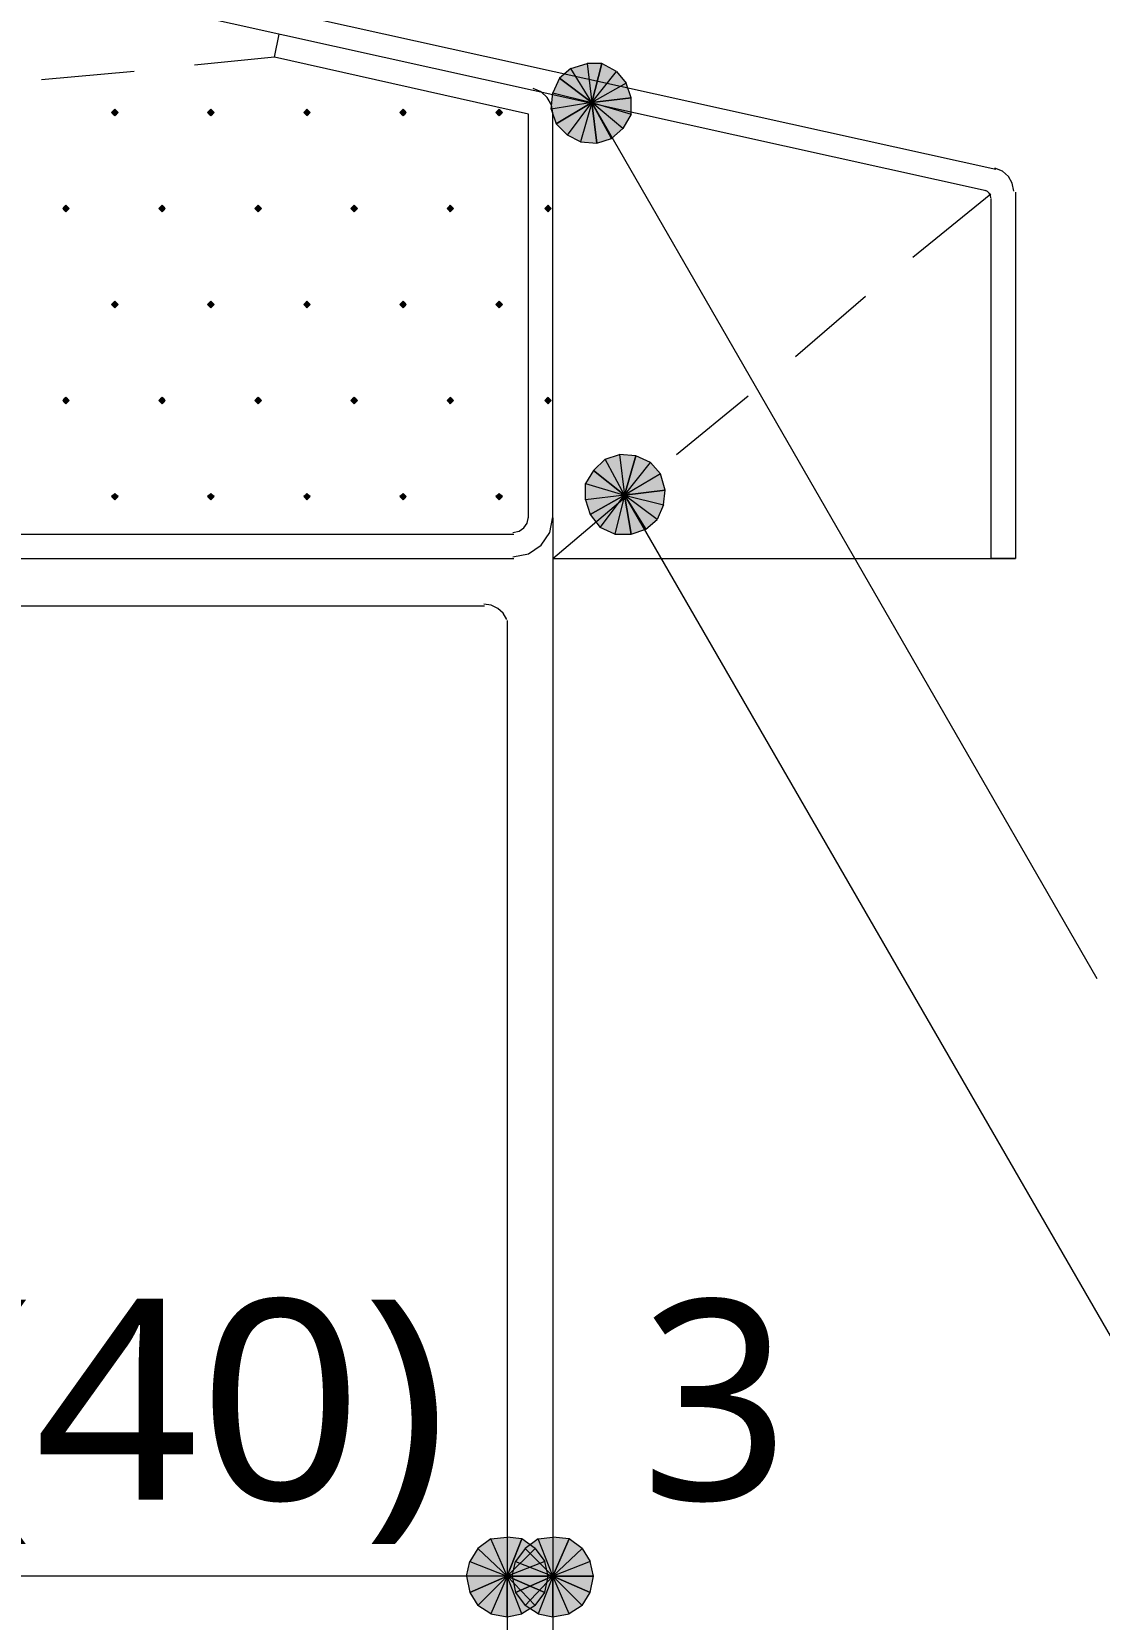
# Model space of a CAD drawing. Header units: millimetres. Extents: x 0 to 420, y 0 to 297.
# Drawn here: x 339.47 to 353.35, y 237.14 to 257.78 of the extents above; entities that cross this region are included whole.
import ezdxf
from ezdxf.enums import TextEntityAlignment as Align

# ---------------------------------------------------------------- set-up
doc = ezdxf.new("R2010")
doc.units = ezdxf.units.MM
doc.styles.add('kst32b', font='NotoSansJP-Variable.ttf')

msp = doc.modelspace()

# ---------------------------------------------------------------- hatches: boundary and pattern name
h = msp.add_hatch(color=7)
h.paths.add_polyline_path([(346.879, 257.365), (346.689, 257.365), (346.752, 256.857), (346.879, 257.365)])
h.paths.add_polyline_path([(346.689, 257.365), (346.752, 256.857), (346.477, 257.302), (346.689, 257.365)])
h.paths.add_polyline_path([(346.752, 256.857), (346.477, 257.302), (346.329, 257.175), (346.752, 256.857)])
h = msp.add_hatch(color=7)
h.paths.add_polyline_path([(347.26, 256.921), (347.197, 257.112), (346.752, 256.857), (347.26, 256.921)])
h.paths.add_polyline_path([(347.197, 257.112), (346.752, 256.857), (347.07, 257.26), (347.197, 257.112)])
h.paths.add_polyline_path([(346.752, 256.857), (347.07, 257.26), (346.879, 257.365), (346.752, 256.857)])
h = msp.add_hatch(color=7)
h.paths.add_polyline_path([(346.329, 257.175), (346.244, 256.984), (346.752, 256.857), (346.329, 257.175)])
h.paths.add_polyline_path([(346.244, 256.984), (346.752, 256.857), (346.223, 256.773), (346.244, 256.984)])
h.paths.add_polyline_path([(346.752, 256.857), (346.223, 256.773), (346.287, 256.582), (346.752, 256.857)])
h = msp.add_hatch(color=7)
h.paths.add_polyline_path([(347.006, 256.392), (347.154, 256.519), (346.752, 256.857), (347.006, 256.392)])
h.paths.add_polyline_path([(347.154, 256.519), (346.752, 256.857), (347.26, 256.709), (347.154, 256.519)])
h.paths.add_polyline_path([(346.752, 256.857), (347.26, 256.709), (347.26, 256.921), (346.752, 256.857)])
for points in [[(340.551, 256.773), (340.529, 256.752), (340.508, 256.73), (340.529, 256.709), (340.551, 256.688), (340.572, 256.709), (340.593, 256.73), (340.572, 256.752), (340.551, 256.773)], [(341.799, 256.773), (341.778, 256.752), (341.757, 256.73), (341.778, 256.709), (341.799, 256.688), (341.821, 256.709), (341.842, 256.73), (341.821, 256.752), (341.799, 256.773)], [(343.048, 256.773), (343.027, 256.752), (343.006, 256.73), (343.027, 256.709), (343.048, 256.688), (343.069, 256.709), (343.091, 256.73), (343.069, 256.752), (343.048, 256.773)], [(344.297, 256.773), (344.276, 256.752), (344.255, 256.73), (344.276, 256.709), (344.297, 256.688), (344.318, 256.709), (344.339, 256.73), (344.318, 256.752), (344.297, 256.773)], [(345.546, 256.773), (345.525, 256.752), (345.504, 256.73), (345.525, 256.709), (345.546, 256.688), (345.567, 256.709), (345.588, 256.73), (345.567, 256.752), (345.546, 256.773)], [(346.816, 256.328), (347.006, 256.392), (346.752, 256.857), (346.816, 256.328)], [(339.916, 255.524), (339.894, 255.503), (339.873, 255.482), (339.894, 255.46), (339.916, 255.439), (339.937, 255.46), (339.958, 255.482), (339.937, 255.503), (339.916, 255.524)], [(341.164, 255.524), (341.143, 255.503), (341.122, 255.482), (341.143, 255.46), (341.164, 255.439), (341.186, 255.46), (341.207, 255.482), (341.186, 255.503), (341.164, 255.524)], [(342.413, 255.524), (342.392, 255.503), (342.371, 255.482), (342.392, 255.46), (342.413, 255.439), (342.434, 255.46), (342.455, 255.482), (342.434, 255.503), (342.413, 255.524)], [(343.662, 255.524), (343.641, 255.503), (343.62, 255.482), (343.641, 255.46), (343.662, 255.439), (343.683, 255.46), (343.704, 255.482), (343.683, 255.503), (343.662, 255.524)], [(344.911, 255.524), (344.89, 255.503), (344.869, 255.482), (344.89, 255.46), (344.911, 255.439), (344.932, 255.46), (344.953, 255.482), (344.932, 255.503), (344.911, 255.524)], [(346.181, 255.524), (346.16, 255.503), (346.138, 255.482), (346.16, 255.46), (346.181, 255.439), (346.202, 255.46), (346.223, 255.482), (346.202, 255.503), (346.181, 255.524)], [(340.551, 254.275), (340.529, 254.254), (340.508, 254.233), (340.529, 254.212), (340.551, 254.19), (340.572, 254.212), (340.593, 254.233), (340.572, 254.254), (340.551, 254.275)], [(341.799, 254.275), (341.778, 254.254), (341.757, 254.233), (341.778, 254.212), (341.799, 254.19), (341.821, 254.212), (341.842, 254.233), (341.821, 254.254), (341.799, 254.275)], [(343.048, 254.275), (343.027, 254.254), (343.006, 254.233), (343.027, 254.212), (343.048, 254.19), (343.069, 254.212), (343.091, 254.233), (343.069, 254.254), (343.048, 254.275)], [(344.297, 254.275), (344.276, 254.254), (344.255, 254.233), (344.276, 254.212), (344.297, 254.19), (344.318, 254.212), (344.339, 254.233), (344.318, 254.254), (344.297, 254.275)], [(345.546, 254.275), (345.525, 254.254), (345.504, 254.233), (345.525, 254.212), (345.546, 254.19), (345.567, 254.212), (345.588, 254.233), (345.567, 254.254), (345.546, 254.275)], [(339.916, 253.026), (339.894, 253.005), (339.873, 252.984), (339.894, 252.963), (339.916, 252.942), (339.937, 252.963), (339.958, 252.984), (339.937, 253.005), (339.916, 253.026)], [(341.164, 253.026), (341.143, 253.005), (341.122, 252.984), (341.143, 252.963), (341.164, 252.942), (341.186, 252.963), (341.207, 252.984), (341.186, 253.005), (341.164, 253.026)], [(342.413, 253.026), (342.392, 253.005), (342.371, 252.984), (342.392, 252.963), (342.413, 252.942), (342.434, 252.963), (342.455, 252.984), (342.434, 253.005), (342.413, 253.026)], [(343.662, 253.026), (343.641, 253.005), (343.62, 252.984), (343.641, 252.963), (343.662, 252.942), (343.683, 252.963), (343.704, 252.984), (343.683, 253.005), (343.662, 253.026)], [(344.911, 253.026), (344.89, 253.005), (344.869, 252.984), (344.89, 252.963), (344.911, 252.942), (344.932, 252.963), (344.953, 252.984), (344.932, 253.005), (344.911, 253.026)], [(346.181, 253.026), (346.16, 253.005), (346.138, 252.984), (346.16, 252.963), (346.181, 252.942), (346.202, 252.963), (346.223, 252.984), (346.202, 253.005), (346.181, 253.026)], [(340.551, 251.778), (340.529, 251.756), (340.508, 251.735), (340.529, 251.714), (340.551, 251.693), (340.572, 251.714), (340.593, 251.735), (340.572, 251.756), (340.551, 251.778)], [(341.799, 251.778), (341.778, 251.756), (341.757, 251.735), (341.778, 251.714), (341.799, 251.693), (341.821, 251.714), (341.842, 251.735), (341.821, 251.756), (341.799, 251.778)], [(343.048, 251.778), (343.027, 251.756), (343.006, 251.735), (343.027, 251.714), (343.048, 251.693), (343.069, 251.714), (343.091, 251.735), (343.069, 251.756), (343.048, 251.778)], [(344.297, 251.778), (344.276, 251.756), (344.255, 251.735), (344.276, 251.714), (344.297, 251.693), (344.318, 251.714), (344.339, 251.735), (344.318, 251.756), (344.297, 251.778)], [(345.546, 251.778), (345.525, 251.756), (345.504, 251.735), (345.525, 251.714), (345.546, 251.693), (345.567, 251.714), (345.588, 251.735), (345.567, 251.756), (345.546, 251.778)], [(347.26, 251.248), (347.451, 251.312), (347.176, 251.756), (347.26, 251.248)], [(346.138, 237.49), (346.181, 237.702), (345.652, 237.702), (346.138, 237.49)], [(346.731, 237.49), (346.773, 237.702), (346.244, 237.702), (346.731, 237.49)]]:
    msp.add_hatch(color=7).paths.add_polyline_path(points)
h = msp.add_hatch(color=7)
h.paths.add_polyline_path([(346.287, 256.582), (346.435, 256.434), (346.752, 256.857), (346.287, 256.582)])
h.paths.add_polyline_path([(346.435, 256.434), (346.752, 256.857), (346.604, 256.349), (346.435, 256.434)])
h.paths.add_polyline_path([(346.752, 256.857), (346.604, 256.349), (346.816, 256.328), (346.752, 256.857)])
h = msp.add_hatch(color=7)
h.paths.add_polyline_path([(347.324, 252.264), (347.112, 252.285), (347.176, 251.756), (347.324, 252.264)])
h.paths.add_polyline_path([(347.112, 252.285), (347.176, 251.756), (346.922, 252.222), (347.112, 252.285)])
h.paths.add_polyline_path([(347.176, 251.756), (346.922, 252.222), (346.773, 252.074), (347.176, 251.756)])
h = msp.add_hatch(color=7)
h.paths.add_polyline_path([(347.705, 251.82), (347.641, 252.031), (347.176, 251.756), (347.705, 251.82)])
h.paths.add_polyline_path([(347.641, 252.031), (347.176, 251.756), (347.514, 252.18), (347.641, 252.031)])
h.paths.add_polyline_path([(347.176, 251.756), (347.514, 252.18), (347.324, 252.264), (347.176, 251.756)])
h = msp.add_hatch(color=7)
h.paths.add_polyline_path([(346.773, 252.074), (346.668, 251.904), (347.176, 251.756), (346.773, 252.074)])
h.paths.add_polyline_path([(346.668, 251.904), (347.176, 251.756), (346.668, 251.693), (346.668, 251.904)])
h.paths.add_polyline_path([(347.176, 251.756), (346.668, 251.693), (346.731, 251.502), (347.176, 251.756)])
h = msp.add_hatch(color=7)
h.paths.add_polyline_path([(346.731, 251.502), (346.858, 251.333), (347.176, 251.756), (346.731, 251.502)])
h.paths.add_polyline_path([(346.858, 251.333), (347.176, 251.756), (347.049, 251.248), (346.858, 251.333)])
h.paths.add_polyline_path([(347.176, 251.756), (347.049, 251.248), (347.26, 251.248), (347.176, 251.756)])
h = msp.add_hatch(color=7)
h.paths.add_polyline_path([(347.451, 251.312), (347.599, 251.439), (347.176, 251.756), (347.451, 251.312)])
h.paths.add_polyline_path([(347.599, 251.439), (347.176, 251.756), (347.684, 251.629), (347.599, 251.439)])
h.paths.add_polyline_path([(347.176, 251.756), (347.684, 251.629), (347.705, 251.82), (347.176, 251.756)])
h = msp.add_hatch(color=7)
h.paths.add_polyline_path([(345.842, 238.188), (345.652, 238.21), (345.652, 237.702), (345.842, 238.188)])
h.paths.add_polyline_path([(345.652, 238.21), (345.652, 237.702), (345.44, 238.188), (345.652, 238.21)])
h.paths.add_polyline_path([(345.652, 237.702), (345.44, 238.188), (345.271, 238.062), (345.652, 237.702)])
h = msp.add_hatch(color=7)
h.paths.add_polyline_path([(346.181, 237.702), (346.138, 237.892), (345.652, 237.702), (346.181, 237.702)])
h.paths.add_polyline_path([(346.138, 237.892), (345.652, 237.702), (346.012, 238.062), (346.138, 237.892)])
h.paths.add_polyline_path([(345.652, 237.702), (346.012, 238.062), (345.842, 238.188), (345.652, 237.702)])
h = msp.add_hatch(color=7)
h.paths.add_polyline_path([(346.456, 238.188), (346.244, 238.21), (346.244, 237.702), (346.456, 238.188)])
h.paths.add_polyline_path([(346.244, 238.21), (346.244, 237.702), (346.054, 238.188), (346.244, 238.21)])
h.paths.add_polyline_path([(346.244, 237.702), (346.054, 238.188), (345.885, 238.062), (346.244, 237.702)])
h = msp.add_hatch(color=7)
h.paths.add_polyline_path([(346.773, 237.702), (346.731, 237.892), (346.244, 237.702), (346.773, 237.702)])
h.paths.add_polyline_path([(346.731, 237.892), (346.244, 237.702), (346.625, 238.062), (346.731, 237.892)])
h.paths.add_polyline_path([(346.244, 237.702), (346.625, 238.062), (346.456, 238.188), (346.244, 237.702)])
h = msp.add_hatch(color=7)
h.paths.add_polyline_path([(345.271, 238.062), (345.165, 237.892), (345.652, 237.702), (345.271, 238.062)])
h.paths.add_polyline_path([(345.165, 237.892), (345.652, 237.702), (345.122, 237.702), (345.165, 237.892)])
h.paths.add_polyline_path([(345.652, 237.702), (345.122, 237.702), (345.165, 237.49), (345.652, 237.702)])
h = msp.add_hatch(color=7)
h.paths.add_polyline_path([(345.885, 238.062), (345.757, 237.892), (346.244, 237.702), (345.885, 238.062)])
h.paths.add_polyline_path([(345.757, 237.892), (346.244, 237.702), (345.715, 237.702), (345.757, 237.892)])
h.paths.add_polyline_path([(346.244, 237.702), (345.715, 237.702), (345.757, 237.49), (346.244, 237.702)])
h = msp.add_hatch(color=7)
h.paths.add_polyline_path([(345.165, 237.49), (345.271, 237.321), (345.652, 237.702), (345.165, 237.49)])
h.paths.add_polyline_path([(345.271, 237.321), (345.652, 237.702), (345.44, 237.215), (345.271, 237.321)])
h.paths.add_polyline_path([(345.652, 237.702), (345.44, 237.215), (345.652, 237.172), (345.652, 237.702)])
h = msp.add_hatch(color=7)
h.paths.add_polyline_path([(345.652, 237.172), (345.842, 237.215), (345.652, 237.702), (345.652, 237.172)])
h.paths.add_polyline_path([(345.842, 237.215), (345.652, 237.702), (346.012, 237.321), (345.842, 237.215)])
h.paths.add_polyline_path([(345.652, 237.702), (346.012, 237.321), (346.138, 237.49), (345.652, 237.702)])
h = msp.add_hatch(color=7)
h.paths.add_polyline_path([(345.757, 237.49), (345.885, 237.321), (346.244, 237.702), (345.757, 237.49)])
h.paths.add_polyline_path([(345.885, 237.321), (346.244, 237.702), (346.054, 237.215), (345.885, 237.321)])
h.paths.add_polyline_path([(346.244, 237.702), (346.054, 237.215), (346.244, 237.172), (346.244, 237.702)])
h = msp.add_hatch(color=7)
h.paths.add_polyline_path([(346.244, 237.172), (346.456, 237.215), (346.244, 237.702), (346.244, 237.172)])
h.paths.add_polyline_path([(346.456, 237.215), (346.244, 237.702), (346.625, 237.321), (346.456, 237.215)])
h.paths.add_polyline_path([(346.244, 237.702), (346.625, 237.321), (346.731, 237.49), (346.244, 237.702)])

# ---------------------------------------------------------------- linework, layer by layer
at = {"lineweight": 13}
for points in [[(340.931, 258.445), (352.002, 255.99)], [(340.783, 258.17), (351.875, 255.714)], [(342.625, 257.45), (342.688, 257.746)], [(342.625, 257.45), (341.588, 257.344)], [(345.927, 251.46), (345.927, 256.709), (342.625, 257.45)], [(340.804, 257.26), (339.598, 257.154)], [(346.244, 256.72), (346.225, 256.83), (346.172, 256.925), (346.091, 256.998), (345.988, 257.04)], [(346.244, 251.46), (346.244, 256.709)], [(346.752, 256.857), (353.314, 245.47)], [(352.235, 255.704), (352.216, 255.808), (352.165, 255.898), (352.088, 255.966), (351.989, 256.005)], [(351.938, 255.619), (351.933, 255.652), (351.917, 255.679), (351.893, 255.701), (351.862, 255.713)], [(352.256, 255.693), (352.256, 250.931), (351.938, 250.931)], [(350.922, 254.847), (351.938, 255.672)], [(351.938, 255.609), (351.938, 250.931)], [(349.398, 253.555), (350.308, 254.339)], [(347.853, 252.285), (348.784, 253.047)], [(346.244, 250.931), (347.239, 251.778)], [(347.176, 251.756), (354.182, 239.628)], [(345.726, 250.952), (345.928, 250.993), (346.092, 251.104), (346.204, 251.269), (346.244, 251.471)], [(345.726, 251.269), (345.804, 251.285), (345.868, 251.328), (345.911, 251.392), (345.927, 251.471)], [(346.244, 251.46), (346.244, 221.742)], [(335.259, 251.248), (345.736, 251.248)], [(335.259, 250.931), (345.736, 250.931)], [(346.244, 250.931), (352.256, 250.931)], [(337.947, 250.317), (345.355, 250.317)], [(345.648, 250.136), (345.597, 250.219), (345.527, 250.283), (345.441, 250.324), (345.345, 250.338)], [(345.652, 250.126), (345.652, 221.742)], [(346.244, 237.702), (345.652, 237.702), (337.651, 237.702), (336.846, 237.702), (335.047, 237.702)]]:
    msp.add_lwpolyline(points, dxfattribs=at)
at = {"lineweight": 0}
for points in [[(346.689, 257.365), (346.752, 256.857), (346.477, 257.302)], [(346.879, 257.365), (346.689, 257.365), (346.752, 256.857)], [(346.752, 256.857), (347.07, 257.26), (346.879, 257.365)], [(346.329, 257.175), (346.244, 256.984), (346.752, 256.857)], [(346.752, 256.857), (346.477, 257.302), (346.329, 257.175)], [(347.197, 257.112), (346.752, 256.857), (347.07, 257.26)], [(346.244, 256.984), (346.752, 256.857), (346.223, 256.773)], [(347.26, 256.921), (347.197, 257.112), (346.752, 256.857)], [(346.752, 256.857), (347.26, 256.709), (347.26, 256.921)], [(340.551, 256.773), (340.529, 256.752), (340.508, 256.73), (340.529, 256.709), (340.551, 256.688), (340.572, 256.709), (340.593, 256.73), (340.572, 256.752)], [(341.799, 256.773), (341.778, 256.752), (341.757, 256.73), (341.778, 256.709), (341.799, 256.688), (341.821, 256.709), (341.842, 256.73), (341.821, 256.752)], [(343.048, 256.773), (343.027, 256.752), (343.006, 256.73), (343.027, 256.709), (343.048, 256.688), (343.069, 256.709), (343.091, 256.73), (343.069, 256.752)], [(344.297, 256.773), (344.276, 256.752), (344.255, 256.73), (344.276, 256.709), (344.297, 256.688), (344.318, 256.709), (344.339, 256.73), (344.318, 256.752)], [(345.546, 256.773), (345.525, 256.752), (345.504, 256.73), (345.525, 256.709), (345.546, 256.688), (345.567, 256.709), (345.588, 256.73), (345.567, 256.752)], [(346.752, 256.857), (346.223, 256.773), (346.287, 256.582)], [(346.287, 256.582), (346.435, 256.434), (346.752, 256.857)], [(346.435, 256.434), (346.752, 256.857), (346.604, 256.349)], [(346.752, 256.857), (346.604, 256.349), (346.816, 256.328)], [(347.006, 256.392), (347.154, 256.519), (346.752, 256.857)], [(347.154, 256.519), (346.752, 256.857), (347.26, 256.709)], [(346.816, 256.328), (347.006, 256.392), (346.752, 256.857)], [(339.916, 255.524), (339.894, 255.503), (339.873, 255.482), (339.894, 255.46), (339.916, 255.439), (339.937, 255.46), (339.958, 255.482), (339.937, 255.503)], [(341.164, 255.524), (341.143, 255.503), (341.122, 255.482), (341.143, 255.46), (341.164, 255.439), (341.186, 255.46), (341.207, 255.482), (341.186, 255.503)], [(342.413, 255.524), (342.392, 255.503), (342.371, 255.482), (342.392, 255.46), (342.413, 255.439), (342.434, 255.46), (342.455, 255.482), (342.434, 255.503)], [(343.662, 255.524), (343.641, 255.503), (343.62, 255.482), (343.641, 255.46), (343.662, 255.439), (343.683, 255.46), (343.704, 255.482), (343.683, 255.503)], [(344.911, 255.524), (344.89, 255.503), (344.869, 255.482), (344.89, 255.46), (344.911, 255.439), (344.932, 255.46), (344.953, 255.482), (344.932, 255.503)], [(346.181, 255.524), (346.16, 255.503), (346.138, 255.482), (346.16, 255.46), (346.181, 255.439), (346.202, 255.46), (346.223, 255.482), (346.202, 255.503)], [(340.551, 254.275), (340.529, 254.254), (340.508, 254.233), (340.529, 254.212), (340.551, 254.19), (340.572, 254.212), (340.593, 254.233), (340.572, 254.254)], [(341.799, 254.275), (341.778, 254.254), (341.757, 254.233), (341.778, 254.212), (341.799, 254.19), (341.821, 254.212), (341.842, 254.233), (341.821, 254.254)], [(343.048, 254.275), (343.027, 254.254), (343.006, 254.233), (343.027, 254.212), (343.048, 254.19), (343.069, 254.212), (343.091, 254.233), (343.069, 254.254)], [(344.297, 254.275), (344.276, 254.254), (344.255, 254.233), (344.276, 254.212), (344.297, 254.19), (344.318, 254.212), (344.339, 254.233), (344.318, 254.254)], [(345.546, 254.275), (345.525, 254.254), (345.504, 254.233), (345.525, 254.212), (345.546, 254.19), (345.567, 254.212), (345.588, 254.233), (345.567, 254.254)], [(339.916, 253.026), (339.894, 253.005), (339.873, 252.984), (339.894, 252.963), (339.916, 252.942), (339.937, 252.963), (339.958, 252.984), (339.937, 253.005)], [(341.164, 253.026), (341.143, 253.005), (341.122, 252.984), (341.143, 252.963), (341.164, 252.942), (341.186, 252.963), (341.207, 252.984), (341.186, 253.005)], [(342.413, 253.026), (342.392, 253.005), (342.371, 252.984), (342.392, 252.963), (342.413, 252.942), (342.434, 252.963), (342.455, 252.984), (342.434, 253.005)], [(343.662, 253.026), (343.641, 253.005), (343.62, 252.984), (343.641, 252.963), (343.662, 252.942), (343.683, 252.963), (343.704, 252.984), (343.683, 253.005)], [(344.911, 253.026), (344.89, 253.005), (344.869, 252.984), (344.89, 252.963), (344.911, 252.942), (344.932, 252.963), (344.953, 252.984), (344.932, 253.005)], [(346.181, 253.026), (346.16, 253.005), (346.138, 252.984), (346.16, 252.963), (346.181, 252.942), (346.202, 252.963), (346.223, 252.984), (346.202, 253.005)], [(347.176, 251.756), (346.922, 252.222), (346.773, 252.074)], [(347.112, 252.285), (347.176, 251.756), (346.922, 252.222)], [(347.324, 252.264), (347.112, 252.285), (347.176, 251.756)], [(347.176, 251.756), (347.514, 252.18), (347.324, 252.264)], [(347.641, 252.031), (347.176, 251.756), (347.514, 252.18)], [(346.773, 252.074), (346.668, 251.904), (347.176, 251.756)], [(347.705, 251.82), (347.641, 252.031), (347.176, 251.756)], [(340.551, 251.778), (340.529, 251.756), (340.508, 251.735), (340.529, 251.714), (340.551, 251.693), (340.572, 251.714), (340.593, 251.735), (340.572, 251.756)], [(341.799, 251.778), (341.778, 251.756), (341.757, 251.735), (341.778, 251.714), (341.799, 251.693), (341.821, 251.714), (341.842, 251.735), (341.821, 251.756)], [(343.048, 251.778), (343.027, 251.756), (343.006, 251.735), (343.027, 251.714), (343.048, 251.693), (343.069, 251.714), (343.091, 251.735), (343.069, 251.756)], [(344.297, 251.778), (344.276, 251.756), (344.255, 251.735), (344.276, 251.714), (344.297, 251.693), (344.318, 251.714), (344.339, 251.735), (344.318, 251.756)], [(345.546, 251.778), (345.525, 251.756), (345.504, 251.735), (345.525, 251.714), (345.546, 251.693), (345.567, 251.714), (345.588, 251.735), (345.567, 251.756)], [(346.668, 251.904), (347.176, 251.756), (346.668, 251.693)], [(347.176, 251.756), (346.668, 251.693), (346.731, 251.502)], [(346.731, 251.502), (346.858, 251.333), (347.176, 251.756)], [(346.858, 251.333), (347.176, 251.756), (347.049, 251.248)], [(347.176, 251.756), (347.049, 251.248), (347.26, 251.248)], [(347.176, 251.756), (347.684, 251.629), (347.705, 251.82)], [(347.451, 251.312), (347.599, 251.439), (347.176, 251.756)], [(347.599, 251.439), (347.176, 251.756), (347.684, 251.629)], [(347.26, 251.248), (347.451, 251.312), (347.176, 251.756)], [(345.652, 237.702), (345.44, 238.188), (345.271, 238.062)], [(345.652, 238.21), (345.652, 237.702), (345.44, 238.188)], [(345.842, 238.188), (345.652, 238.21), (345.652, 237.702)], [(345.652, 237.702), (346.012, 238.062), (345.842, 238.188)], [(346.244, 237.702), (346.054, 238.188), (345.885, 238.062)], [(346.244, 238.21), (346.244, 237.702), (346.054, 238.188)], [(346.456, 238.188), (346.244, 238.21), (346.244, 237.702)], [(346.244, 237.702), (346.625, 238.062), (346.456, 238.188)], [(345.271, 238.062), (345.165, 237.892), (345.652, 237.702)], [(346.138, 237.892), (345.652, 237.702), (346.012, 238.062)], [(345.885, 238.062), (345.757, 237.892), (346.244, 237.702)], [(346.731, 237.892), (346.244, 237.702), (346.625, 238.062)], [(345.165, 237.892), (345.652, 237.702), (345.122, 237.702)], [(346.181, 237.702), (346.138, 237.892), (345.652, 237.702)], [(345.757, 237.892), (346.244, 237.702), (345.715, 237.702)], [(346.773, 237.702), (346.731, 237.892), (346.244, 237.702)], [(345.652, 237.702), (345.122, 237.702), (345.165, 237.49)], [(345.165, 237.49), (345.271, 237.321), (345.652, 237.702)], [(345.271, 237.321), (345.652, 237.702), (345.44, 237.215)], [(345.652, 237.702), (345.44, 237.215), (345.652, 237.172)], [(345.652, 237.172), (345.842, 237.215), (345.652, 237.702)], [(345.842, 237.215), (345.652, 237.702), (346.012, 237.321)], [(345.652, 237.702), (346.012, 237.321), (346.138, 237.49)], [(346.138, 237.49), (346.181, 237.702), (345.652, 237.702)], [(346.244, 237.702), (345.715, 237.702), (345.757, 237.49)], [(345.757, 237.49), (345.885, 237.321), (346.244, 237.702)], [(345.885, 237.321), (346.244, 237.702), (346.054, 237.215)], [(346.244, 237.702), (346.054, 237.215), (346.244, 237.172)], [(346.244, 237.172), (346.456, 237.215), (346.244, 237.702)], [(346.456, 237.215), (346.244, 237.702), (346.625, 237.321)], [(346.244, 237.702), (346.625, 237.321), (346.731, 237.49)], [(346.731, 237.49), (346.773, 237.702), (346.244, 237.702)]]:
    msp.add_lwpolyline(points, close=True, dxfattribs=at)

# ---------------------------------------------------------------- texts
at = {"style": 'kst32b'}
msp.add_text('(40)', height=2.5989, dxfattribs=at).set_placement((338.391, 238.696), (344.889, 238.696), align=Align.FIT)
msp.add_text('3', height=2.599, dxfattribs=at).set_placement((347.387, 238.696))

doc.saveas('drawing.dxf')
